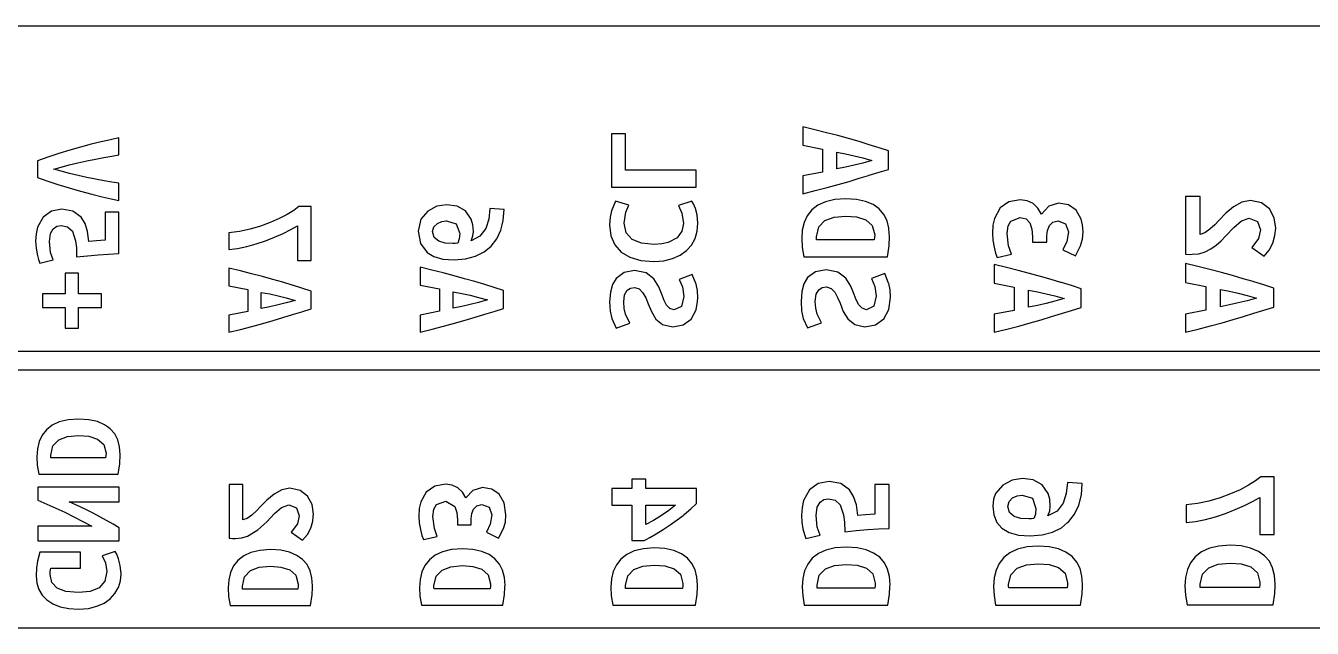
# Model space of a CAD drawing. Extents: x 44.5 to 107.9, y -136.2 to -45.2.
# Drawn here: x 67.36 to 84.3, y -91.62 to -83.68 of the extents above; entities that cross this region are included whole.
import ezdxf

# ---------------------------------------------------------------- set-up
doc = ezdxf.new("R2010")
doc.units = 0
doc.layers.add('BLACK', color=7, linetype='CONTINUOUS')

msp = doc.modelspace()

# ---------------------------------------------------------------- linework, layer by layer
at = {"layer": 'BLACK', "linetype": 'CONTINUOUS'}
for p, q in [((59.700787, -83.681835), (96.763213, -83.681835)), ((77.753373, -85.052415), (77.593896, -85.014727)), ((77.593896, -85.014727), (77.593896, -85.255567)), ((68.352602, -85.211077), (68.221295, -85.243526)), ((68.474608, -85.183172), (68.352602, -85.211077)), ((68.5845, -85.160025), (68.474608, -85.183172)), ((68.5845, -85.38327), (68.5845, -85.160025)), ((75.257352, -85.106964), (75.07374, -85.106964)), ((75.07374, -85.106964), (75.07374, -85.807208)), ((75.257352, -85.255567), (75.257352, -85.106964)), ((77.907034, -85.090674), (77.753373, -85.052415)), ((78.05488, -85.129503), (77.907034, -85.090674)), ((78.196909, -85.168901), (78.05488, -85.129503)), ((78.33415, -85.208642), (78.196909, -85.168901)), ((78.467627, -85.248497), (78.33415, -85.208642)), ((67.796221, -85.365964), (67.652367, -85.413555)), ((67.941157, -85.321185), (67.796221, -85.365964)), ((68.083497, -85.280301), (67.941157, -85.321185)), ((68.221295, -85.243526), (68.083497, -85.280301)), ((68.49451, -85.398845), (68.5845, -85.38327)), ((75.257352, -85.583994), (75.257352, -85.255567)), ((77.593896, -85.255567), (77.854807, -85.308479)), ((77.854807, -85.308479), (77.854807, -85.60953)), ((78.040911, -85.567565), (78.040911, -85.346795)), ((78.040911, -85.346795), (78.157682, -85.368689)), ((78.157682, -85.368689), (78.269891, -85.393321)), ((78.597341, -85.288466), (78.467627, -85.248497)), ((78.723291, -85.328549), (78.597341, -85.288466)), ((78.723291, -85.573039), (78.723291, -85.328549)), ((67.652367, -85.413555), (67.513271, -85.462877)), ((67.513271, -85.462877), (67.513271, -85.68266)), ((67.731324, -85.570173), (67.825857, -85.542483)), ((67.825857, -85.542483), (67.932937, -85.514794)), ((67.932937, -85.514794), (68.047155, -85.48797)), ((68.047155, -85.48797), (68.163104, -85.462877)), ((68.163104, -85.462877), (68.278404, -85.439514)), ((68.278404, -85.439514), (68.390675, -85.417882)), ((68.390675, -85.417882), (68.49451, -85.398845)), ((78.157682, -85.544758), (78.040911, -85.567565)), ((78.269891, -85.519214), (78.157682, -85.544758)), ((78.269891, -85.393321), (78.383013, -85.422513)), ((78.383013, -85.490022), (78.269891, -85.519214)), ((78.383013, -85.422513), (78.504346, -85.456268)), ((78.504346, -85.456268), (78.383013, -85.490022)), ((67.513271, -85.68266), (67.640469, -85.725492)), ((67.640469, -85.725492), (67.783242, -85.77092)), ((67.827155, -85.598078), (67.731324, -85.570173)), ((67.934668, -85.626416), (67.827155, -85.598078)), ((68.048886, -85.654106), (67.934668, -85.626416)), ((68.164835, -85.680064), (68.048886, -85.654106)), ((68.279918, -85.704076), (68.164835, -85.680064)), ((68.39154, -85.725925), (68.279918, -85.704076)), ((68.494726, -85.744096), (68.39154, -85.725925)), ((76.188009, -85.583994), (75.257352, -85.583994)), ((76.188009, -85.807208), (76.188009, -85.583994)), ((77.854807, -85.60953), (77.593896, -85.660617)), ((77.593896, -85.660617), (77.593896, -85.894159)), ((78.202383, -85.731774), (78.337913, -85.691064)), ((78.337913, -85.691064), (78.458794, -85.654408)), ((78.458794, -85.654408), (78.469907, -85.651038)), ((78.469907, -85.651038), (78.598367, -85.611696)), ((78.598367, -85.611696), (78.723291, -85.573039)), ((67.783242, -85.77092), (67.933586, -85.816348)), ((67.933586, -85.816348), (68.083497, -85.859179)), ((68.083497, -85.859179), (68.229082, -85.89855)), ((68.229082, -85.89855), (68.366447, -85.933594)), ((68.5845, -85.757075), (68.494726, -85.744096)), ((68.5845, -85.911105), (68.5845, -85.757075)), ((75.07374, -85.807208), (76.188009, -85.807208)), ((77.593896, -85.894159), (77.757136, -85.853905)), ((77.757136, -85.853905), (77.912964, -85.813423)), ((77.912964, -85.813423), (77.964612, -85.799256)), ((77.964612, -85.799256), (78.06138, -85.772713)), ((78.06138, -85.772713), (78.202383, -85.731774)), ((68.366447, -85.933594), (68.487588, -85.962149)), ((68.487588, -85.962149), (68.5845, -85.98205)), ((68.5845, -85.93093), (68.5845, -85.911105)), ((68.5845, -85.98205), (68.5845, -85.93093)), ((70.955586, -86.064373), (70.890281, -86.1139)), ((71.118629, -86.064373), (70.955586, -86.064373)), ((71.118629, -86.386899), (71.118629, -86.064373)), ((72.775624, -86.059168), (72.654834, -86.122227)), ((72.905296, -86.03874), (72.775624, -86.059168)), ((73.040296, -86.057392), (72.905296, -86.03874)), ((73.152204, -86.118675), (73.040296, -86.057392)), ((75.127744, -85.990819), (75.07464, -86.117727)), ((75.302354, -86.046623), (75.127744, -85.990819)), ((75.262752, -86.137528), (75.302354, -86.046623)), ((76.132206, -85.992619), (75.955795, -86.050223)), ((75.955795, -86.050223), (76.001698, -86.150129)), ((76.153807, -86.029522), (76.132206, -85.992619)), ((76.180809, -86.089825), (76.153807, -86.029522)), ((77.792088, -86.045824), (77.712492, -86.107631)), ((77.89221, -85.99907), (77.792088, -86.045824)), ((78.014227, -85.96965), (77.89221, -85.99907)), ((78.159506, -85.959843), (78.014227, -85.96965)), ((78.301593, -85.968737), (78.159506, -85.959843)), ((78.421329, -85.995421), (78.301593, -85.968737)), ((78.52031, -86.03807), (78.421329, -85.995421)), ((78.600134, -86.094859), (78.52031, -86.03807)), ((80.308267, -86.002), (80.192663, -86.081535)), ((80.454389, -85.976105), (80.308267, -86.002)), ((80.547335, -85.988359), (80.454389, -85.976105)), ((80.626407, -86.02512), (80.547335, -85.988359)), ((80.689758, -86.084078), (80.626407, -86.02512)), ((80.831719, -86.059339), (80.735537, -86.16292)), ((80.963045, -86.020496), (80.831719, -86.059339)), ((81.090671, -86.042692), (80.963045, -86.020496)), ((81.193327, -86.111129), (81.090671, -86.042692)), ((82.825506, -85.93093), (82.634209, -85.93093)), ((82.634209, -85.93093), (82.634209, -86.688618)), ((82.825506, -86.429804), (82.825506, -85.93093)), ((83.266241, -86.065963), (83.164966, -86.150359)), ((83.37408, -86.005949), (83.266241, -86.065963)), ((83.489421, -85.983443), (83.37408, -86.005949)), ((83.63477, -86.01345), (83.489421, -85.983443)), ((83.738858, -86.094095), (83.63477, -86.01345)), ((67.589417, -86.201834), (67.516733, -86.335089)), ((67.699309, -86.122227), (67.589417, -86.201834)), ((67.83689, -86.096269), (67.699309, -86.122227)), ((67.981393, -86.12266), (67.83689, -86.096269)), ((68.089554, -86.201834), (67.981393, -86.12266)), ((68.141087, -86.284325), (68.089554, -86.201834)), ((68.5845, -86.136072), (68.407981, -86.136072)), ((68.407981, -86.136072), (68.407981, -86.504685)), ((68.5845, -86.627135), (68.5845, -86.136072)), ((70.698311, -86.222376), (70.580411, -86.273875)), ((70.803061, -86.167809), (70.698311, -86.222376)), ((70.890281, -86.1139), (70.803061, -86.167809)), ((72.56513, -86.230583), (72.530492, -86.386899)), ((72.654834, -86.122227), (72.56513, -86.230583)), ((73.228586, -86.227919), (73.152204, -86.118675)), ((73.249902, -86.301858), (73.228586, -86.227919)), ((73.459508, -86.228807), (73.417764, -86.353149)), ((73.473719, -86.090254), (73.459508, -86.228807)), ((73.660232, -86.102688), (73.473719, -86.090254)), ((73.649574, -86.245238), (73.660232, -86.102688)), ((75.056414, -86.203907), (75.050339, -86.302239)), ((75.07464, -86.117727), (75.056414, -86.203907)), ((75.242951, -86.280637), (75.262752, -86.137528)), ((76.001698, -86.150129), (76.020599, -86.284237)), ((76.20331, -86.173531), (76.180809, -86.089825)), ((76.213211, -86.280637), (76.20331, -86.173531)), ((77.65251, -86.183578), (77.61123, -86.272753)), ((77.712492, -86.107631), (77.65251, -86.183578)), ((77.883999, -86.247209), (78.005332, -86.201595)), ((78.005332, -86.201595), (78.159506, -86.187911)), ((78.159506, -86.187911), (78.301821, -86.198858)), ((78.301821, -86.198858), (78.424066, -86.237174)), ((78.424066, -86.237174), (78.508907, -86.31198)), ((78.661029, -86.165788), (78.600134, -86.094859)), ((78.703221, -86.250858), (78.661029, -86.165788)), ((80.116827, -86.21841), (80.096712, -86.309505)), ((80.192663, -86.081535), (80.116827, -86.21841)), ((80.334162, -86.254478), (80.458089, -86.207312)), ((80.458089, -86.207312), (80.535081, -86.225346)), ((80.535081, -86.225346), (80.58479, -86.279448)), ((80.735537, -86.16292), (80.689758, -86.084078)), ((81.260839, -86.228583), (81.193327, -86.111129)), ((81.278874, -86.306037), (81.260839, -86.228583)), ((83.164966, -86.150359), (83.071192, -86.246008)), ((83.373142, -86.252572), (83.472542, -86.217876)), ((83.472542, -86.217876), (83.582257, -86.261012)), ((83.800748, -86.210374), (83.738858, -86.094095)), ((83.821378, -86.347283), (83.800748, -86.210374)), ((67.516733, -86.335089), (67.497264, -86.421185)), ((67.686329, -86.419022), (67.721806, -86.35499)), ((67.721806, -86.35499), (67.771128, -86.322975)), ((67.771128, -86.322975), (67.828237, -86.314322)), ((67.828237, -86.314322), (67.910439, -86.329032)), ((67.910439, -86.329032), (67.974471, -86.387871)), ((67.974471, -86.387871), (68.016005, -86.513338)), ((68.175699, -86.391044), (68.141087, -86.284325)), ((68.193389, -86.521991), (68.175699, -86.391044)), ((70.173899, -86.391994), (70.033428, -86.407991)), ((70.314809, -86.361533), (70.173899, -86.391994)), ((70.451774, -86.320772), (70.314809, -86.361533)), ((70.580411, -86.273875), (70.451774, -86.320772)), ((70.751344, -86.416757), (70.853245, -86.365477)), ((70.853245, -86.365477), (70.939807, -86.316827)), ((70.939807, -86.316827), (70.939807, -86.772647)), ((71.118629, -86.772647), (71.118629, -86.386899)), ((72.530492, -86.386899), (72.559135, -86.549655)), ((72.718782, -86.392228), (72.736545, -86.328281)), ((72.740986, -86.469498), (72.718782, -86.392228)), ((72.736545, -86.328281), (72.780953, -86.284761)), ((72.780953, -86.284761), (72.839572, -86.259892)), ((72.839572, -86.259892), (72.901743, -86.251899)), ((72.901743, -86.251899), (73.030526, -86.289202)), ((73.030526, -86.289202), (73.075822, -86.418873)), ((73.249014, -86.447294), (73.257007, -86.390452)), ((73.257007, -86.390452), (73.249902, -86.301858)), ((73.417764, -86.353149), (73.342271, -86.451735)), ((73.564755, -86.48815), (73.617601, -86.374465)), ((73.617601, -86.374465), (73.635471, -86.302239)), ((73.635471, -86.302239), (73.649574, -86.245238)), ((75.050339, -86.302239), (75.06714, -86.447048)), ((75.268377, -86.40912), (75.242951, -86.280637)), ((76.001698, -86.385944), (75.938694, -86.474149)), ((76.020599, -86.284237), (76.001698, -86.385944)), ((76.174508, -86.48315), (76.203535, -86.386169)), ((76.203535, -86.386169), (76.213211, -86.280637)), ((77.587282, -86.373331), (77.5793, -86.483488)), ((77.61123, -86.272753), (77.587282, -86.373331)), ((77.774527, -86.459769), (77.803719, -86.331138)), ((77.803719, -86.331138), (77.883999, -86.247209)), ((78.508907, -86.31198), (78.540837, -86.434225)), ((78.727853, -86.347787), (78.703221, -86.250858)), ((78.733136, -86.416323), (78.727853, -86.347787)), ((80.096712, -86.309505), (80.090007, -86.416323)), ((80.284221, -86.418172), (80.296706, -86.318985)), ((80.296706, -86.318985), (80.334162, -86.254478)), ((80.58479, -86.279448), (80.611841, -86.361295)), ((80.611841, -86.361295), (80.620858, -86.462564)), ((80.809523, -86.447767), (80.816922, -86.37748)), ((80.816922, -86.37748), (80.840967, -86.314592)), ((80.840967, -86.314592), (80.885359, -86.269275)), ((80.885359, -86.269275), (80.955646, -86.251703)), ((80.955646, -86.251703), (81.054603, -86.289621)), ((81.054603, -86.289621), (81.090671, -86.394127)), ((81.090671, -86.394127), (81.0694, -86.522678)), ((81.27633, -86.494239), (81.284885, -86.395976)), ((81.284885, -86.395976), (81.278874, -86.306037)), ((82.953976, -86.362287), (82.887397, -86.410111)), ((83.017742, -86.302272), (82.953976, -86.362287)), ((83.071192, -86.246008), (83.017742, -86.302272)), ((83.162152, -86.455122), (83.271867, -86.340719)), ((83.271867, -86.340719), (83.373142, -86.252572)), ((83.582257, -86.261012), (83.620704, -86.369789)), ((83.620704, -86.369789), (83.594447, -86.484192)), ((83.812001, -86.445042), (83.821378, -86.347283)), ((67.497264, -86.421185), (67.490774, -86.520261)), ((67.490774, -86.520261), (67.495966, -86.605059)), ((67.672485, -86.521991), (67.686329, -86.419022)), ((67.68806, -86.669091), (67.672485, -86.521991)), ((68.016005, -86.513338), (68.027037, -86.607222)), ((68.292032, -86.513338), (68.193389, -86.521991)), ((68.407981, -86.504685), (68.292032, -86.513338)), ((70.033428, -86.407991), (70.033428, -86.627135)), ((70.27098, -86.590319), (70.395673, -86.555475)), ((70.395673, -86.555475), (70.519051, -86.514057)), ((70.519051, -86.514057), (70.638484, -86.467379)), ((70.638484, -86.467379), (70.751344, -86.416757)), ((72.559135, -86.549655), (72.645064, -86.668446)), ((72.800493, -86.518347), (72.740986, -86.469498)), ((72.884868, -86.543216), (72.800493, -86.518347)), ((72.983454, -86.550321), (72.884868, -86.543216)), ((73.017204, -86.549433), (72.983454, -86.550321)), ((73.049178, -86.546768), (73.017204, -86.549433)), ((73.068717, -86.48815), (73.049178, -86.546768)), ((73.075822, -86.418873), (73.068717, -86.48815)), ((73.22681, -86.513018), (73.249014, -86.447294)), ((73.342271, -86.451735), (73.22681, -86.513018)), ((73.491482, -86.584071), (73.564755, -86.48815)), ((75.06714, -86.447048), (75.117543, -86.567055)), ((75.117543, -86.567055), (75.201548, -86.662261)), ((75.344657, -86.495751), (75.268377, -86.40912)), ((75.46864, -86.545029), (75.344657, -86.495751)), ((75.637175, -86.561455), (75.46864, -86.545029)), ((75.737981, -86.555379), (75.637175, -86.561455)), ((75.820787, -86.537153), (75.737981, -86.555379)), ((75.938694, -86.474149), (75.820787, -86.537153)), ((76.061101, -86.64336), (76.126805, -86.569555)), ((76.126805, -86.569555), (76.174322, -86.483488)), ((76.174322, -86.483488), (76.174508, -86.48315)), ((77.5793, -86.483488), (77.585686, -86.601171)), ((77.774527, -86.479839), (77.774527, -86.459769)), ((77.776351, -86.499909), (77.774527, -86.479839)), ((78.535363, -86.499909), (77.776351, -86.499909)), ((78.539924, -86.467067), (78.535363, -86.499909)), ((78.540837, -86.434225), (78.539924, -86.467067)), ((78.73059, -86.580189), (78.736063, -86.454295)), ((78.736063, -86.454295), (78.733136, -86.416323)), ((80.090007, -86.416323), (80.096481, -86.506031)), ((80.096481, -86.506031), (80.112203, -86.596664)), ((80.304567, -86.580017), (80.284221, -86.418172)), ((80.620858, -86.462564), (80.620858, -86.532851)), ((80.620858, -86.532851), (80.809523, -86.532851)), ((80.809523, -86.532851), (80.809523, -86.447767)), ((81.0694, -86.522678), (81.016685, -86.632732)), ((81.250666, -86.581867), (81.27633, -86.494239)), ((82.887397, -86.410111), (82.825506, -86.429804)), ((82.968745, -86.618288), (83.038372, -86.569526)), ((83.038372, -86.569526), (83.102606, -86.5142)), ((83.102606, -86.5142), (83.162152, -86.455122)), ((83.594447, -86.484192), (83.5063, -86.602346)), ((83.736045, -86.63587), (83.783869, -86.543269)), ((83.783869, -86.543269), (83.812001, -86.445042)), ((67.495966, -86.605059), (67.508945, -86.688127)), ((67.508945, -86.688127), (67.527116, -86.759946)), ((67.722672, -86.766003), (67.68806, -86.669091)), ((68.027037, -86.607222), (68.030715, -86.7262)), ((68.030715, -86.7262), (68.174569, -86.710624)), ((68.174569, -86.710624), (68.315395, -86.69851)), ((68.315395, -86.69851), (68.452327, -86.689425)), ((68.452327, -86.689425), (68.5845, -86.682935)), ((68.5845, -86.682935), (68.5845, -86.627135)), ((70.033428, -86.627135), (70.148917, -86.615301)), ((70.148917, -86.615301), (70.27098, -86.590319)), ((72.645064, -86.668446), (72.735756, -86.722229)), ((72.735756, -86.722229), (72.855065, -86.754499)), ((73.153537, -86.753488), (73.285428, -86.718183)), ((73.285428, -86.718183), (73.398225, -86.661119)), ((73.398225, -86.661119), (73.491482, -86.584071)), ((75.201548, -86.662261), (75.316555, -86.731265)), ((75.316555, -86.731265), (75.459964, -86.772668)), ((75.87839, -86.748666), (75.978071, -86.703438)), ((75.978071, -86.703438), (76.061101, -86.64336)), ((77.585686, -86.601171), (77.606668, -86.724328)), ((77.606668, -86.724328), (78.708695, -86.724328)), ((78.708695, -86.724328), (78.73059, -86.580189)), ((80.112203, -86.596664), (80.132549, -86.677124)), ((80.132549, -86.677124), (80.152895, -86.734464)), ((80.152895, -86.734464), (80.34341, -86.690072)), ((80.34341, -86.690072), (80.304567, -86.580017)), ((81.016685, -86.632732), (81.183154, -86.714117)), ((81.183154, -86.714117), (81.250666, -86.581867)), ((82.634209, -86.688618), (82.681096, -86.693307)), ((82.681096, -86.693307), (82.72048, -86.692369)), ((82.72048, -86.692369), (82.810503, -86.683695)), ((82.810503, -86.683695), (82.893023, -86.657673)), ((82.893023, -86.657673), (82.968745, -86.618288)), ((83.5063, -86.602346), (83.66759, -86.71675)), ((83.66759, -86.71675), (83.736045, -86.63587)), ((67.527116, -86.759946), (67.546152, -86.809267)), ((67.546152, -86.809267), (67.722672, -86.766003)), ((70.186664, -86.910543), (70.033428, -86.87433)), ((70.033428, -86.87433), (70.033428, -87.105746)), ((70.334312, -86.947305), (70.186664, -86.910543)), ((70.939807, -86.772647), (71.118629, -86.772647)), ((72.708846, -86.899646), (72.553584, -86.862954)), ((72.553584, -86.862954), (72.553584, -87.097428)), ((72.858445, -86.936893), (72.708846, -86.899646)), ((72.855065, -86.754499), (73.002993, -86.765256)), ((73.002993, -86.765256), (73.153537, -86.753488)), ((75.377959, -86.907076), (75.239125, -86.932503)), ((75.530068, -86.937678), (75.377959, -86.907076)), ((75.459964, -86.772668), (75.631775, -86.786469)), ((75.631775, -86.786469), (75.762733, -86.777018)), ((75.762733, -86.777018), (75.87839, -86.748666)), ((77.902245, -86.895836), (77.761527, -86.921607)), ((78.056419, -86.926853), (77.902245, -86.895836)), ((80.275724, -86.865153), (80.114053, -86.826946)), ((80.114053, -86.826946), (80.114053, -87.071101)), ((80.4315, -86.903938), (80.275724, -86.865153)), ((80.58138, -86.943301), (80.4315, -86.903938)), ((82.798136, -86.853014), (82.634209, -86.814274)), ((82.634209, -86.814274), (82.634209, -87.061835)), ((82.956086, -86.89234), (82.798136, -86.853014)), ((83.108057, -86.932253), (82.956086, -86.89234)), ((68.054943, -86.939061), (67.880154, -86.939061)), ((67.880154, -86.939061), (67.880154, -87.210762)), ((68.054943, -87.105746), (68.054943, -86.939061)), ((70.476373, -86.984614), (70.334312, -86.947305)), ((70.612844, -87.022471), (70.476373, -86.984614)), ((70.744714, -87.060657), (70.612844, -87.022471)), ((70.867863, -87.097428), (70.744714, -87.060657)), ((73.002383, -86.974695), (72.858445, -86.936893)), ((73.140658, -87.013053), (73.002383, -86.974695)), ((73.274271, -87.051743), (73.140658, -87.013053)), ((73.40422, -87.090545), (73.274271, -87.051743)), ((75.135844, -87.008782), (75.088341, -87.088287)), ((75.239125, -86.932503), (75.135844, -87.008782)), ((75.630875, -87.015983), (75.530068, -86.937678)), ((75.695679, -87.120389), (75.630875, -87.015983)), ((76.137606, -86.957479), (75.966596, -87.022283)), ((75.966596, -87.022283), (76.009798, -87.122189)), ((76.189809, -87.086187), (76.137606, -86.957479)), ((77.608696, -87.079507), (77.579807, -87.18381)), ((77.656843, -86.998922), (77.608696, -87.079507)), ((77.761527, -86.921607), (77.656843, -86.998922)), ((78.158594, -87.006221), (78.056419, -86.926853)), ((78.224278, -87.112044), (78.158594, -87.006221)), ((78.672204, -86.946923), (78.498872, -87.012607)), ((78.498872, -87.012607), (78.542661, -87.113869)), ((78.72257, -87.071101), (78.672204, -86.946923)), ((78.725116, -87.077378), (78.72257, -87.071101)), ((78.742905, -87.161535), (78.725116, -87.077378)), ((80.114053, -87.071101), (80.378553, -87.124741)), ((80.725364, -86.983242), (80.58138, -86.943301)), ((80.864493, -87.02353), (80.725364, -86.983242)), ((80.99278, -87.061835), (80.864493, -87.02353)), ((80.999807, -87.063934), (80.99278, -87.061835)), ((81.131306, -87.104453), (80.999807, -87.063934)), ((82.634209, -87.061835), (82.9024, -87.116224)), ((83.25405, -86.972751), (83.108057, -86.932253)), ((83.39512, -87.013601), (83.25405, -86.972751)), ((83.524752, -87.052308), (83.39512, -87.013601)), ((83.532322, -87.054568), (83.524752, -87.052308)), ((83.665656, -87.095652), (83.532322, -87.054568)), ((67.880154, -87.210762), (67.579033, -87.210762)), ((67.579033, -87.210762), (67.579033, -87.394203)), ((68.054943, -87.210762), (68.054943, -87.105746)), ((68.356064, -87.210762), (68.054943, -87.210762)), ((68.356064, -87.394203), (68.356064, -87.210762)), ((70.033428, -87.105746), (70.284128, -87.156587)), ((70.284128, -87.156587), (70.284128, -87.445857)), ((70.46295, -87.405535), (70.46295, -87.193403)), ((70.46295, -87.193403), (70.575152, -87.214441)), ((70.575152, -87.214441), (70.682971, -87.238109)), ((70.682971, -87.238109), (70.791666, -87.266159)), ((70.872968, -87.098952), (70.867863, -87.097428)), ((70.997607, -87.137357), (70.872968, -87.098952)), ((71.118629, -87.175872), (70.997607, -87.137357)), ((71.118629, -87.410794), (71.118629, -87.175872)), ((72.553584, -87.097428), (72.807598, -87.148941)), ((72.807598, -87.148941), (72.807598, -87.442034)), ((72.988783, -87.401179), (72.988783, -87.186244)), ((72.988783, -87.186244), (73.102467, -87.20756)), ((73.102467, -87.20756), (73.211711, -87.23154)), ((73.211711, -87.23154), (73.321843, -87.259961)), ((73.530505, -87.129457), (73.40422, -87.090545)), ((73.653127, -87.168481), (73.530505, -87.129457)), ((73.653127, -87.317502), (73.653127, -87.168481)), ((75.059839, -87.191194), (75.050339, -87.317502)), ((75.088341, -87.088287), (75.059839, -87.191194)), ((75.23575, -87.317502), (75.247451, -87.224796)), ((75.247451, -87.224796), (75.279853, -87.166292)), ((75.279853, -87.166292), (75.326656, -87.13659)), ((75.326656, -87.13659), (75.379759, -87.12849)), ((75.379759, -87.12849), (75.440963, -87.148291)), ((75.440963, -87.148291), (75.488666, -87.198694)), ((75.488666, -87.198694), (75.526468, -87.267098)), ((75.739781, -87.229296), (75.695679, -87.120389)), ((75.766783, -87.2986), (75.739781, -87.229296)), ((76.027799, -87.249097), (75.995847, -87.381405)), ((76.009798, -87.122189), (76.027799, -87.249097)), ((76.20736, -87.169217), (76.189809, -87.086187)), ((76.213211, -87.265298), (76.20736, -87.169217)), ((77.579807, -87.18381), (77.570177, -87.311832)), ((77.758106, -87.311832), (77.769965, -87.217868)), ((77.769965, -87.217868), (77.802807, -87.15857)), ((77.802807, -87.15857), (77.850245, -87.128465)), ((77.850245, -87.128465), (77.90407, -87.120255)), ((77.90407, -87.120255), (77.966104, -87.140325)), ((77.966104, -87.140325), (78.014455, -87.191412)), ((78.014455, -87.191412), (78.05277, -87.260745)), ((78.268979, -87.22243), (78.224278, -87.112044)), ((78.296347, -87.292675), (78.268979, -87.22243)), ((78.560907, -87.2425), (78.528521, -87.376604)), ((78.542661, -87.113869), (78.560907, -87.2425)), ((78.748835, -87.258921), (78.742905, -87.161535)), ((80.378553, -87.124741), (80.378553, -87.429934)), ((80.567218, -87.387392), (80.567218, -87.163584)), ((80.567218, -87.163584), (80.685596, -87.18578)), ((80.685596, -87.18578), (80.79935, -87.21075)), ((80.79935, -87.21075), (80.914029, -87.240344)), ((80.914029, -87.240344), (81.037031, -87.274563)), ((81.25899, -87.145087), (81.131306, -87.104453)), ((81.25899, -87.392941), (81.25899, -87.145087)), ((82.9024, -87.116224), (82.9024, -87.425676)), ((83.093698, -87.38254), (83.093698, -87.155609)), ((83.093698, -87.155609), (83.213728, -87.178114)), ((83.213728, -87.178114), (83.329069, -87.203433)), ((83.329069, -87.203433), (83.445348, -87.23344)), ((83.445348, -87.23344), (83.570066, -87.268137)), ((83.795122, -87.136854), (83.665656, -87.095652)), ((83.795122, -87.388166), (83.795122, -87.136854)), ((67.579033, -87.394203), (67.880154, -87.394203)), ((67.880154, -87.394203), (67.880154, -87.665904)), ((68.054943, -87.665904), (68.054943, -87.394203)), ((68.054943, -87.394203), (68.356064, -87.394203)), ((70.575152, -87.38362), (70.46295, -87.405535)), ((70.682971, -87.359076), (70.575152, -87.38362)), ((70.791666, -87.331026), (70.682971, -87.359076)), ((70.791666, -87.266159), (70.908251, -87.298593)), ((70.908251, -87.298593), (70.791666, -87.331026)), ((70.998593, -87.447939), (71.118629, -87.410794)), ((73.102467, -87.378975), (72.988783, -87.401179)), ((73.211711, -87.354106), (73.102467, -87.378975)), ((73.321843, -87.325685), (73.211711, -87.354106)), ((73.321843, -87.259961), (73.439968, -87.292823)), ((73.439968, -87.292823), (73.321843, -87.325685)), ((73.531504, -87.444144), (73.653127, -87.406508)), ((73.653127, -87.406508), (73.653127, -87.317502)), ((75.050339, -87.317502), (75.057764, -87.442159)), ((75.242051, -87.407282), (75.23575, -87.317502)), ((75.260952, -87.482212), (75.242051, -87.407282)), ((75.526468, -87.267098), (75.55797, -87.342703)), ((75.55797, -87.342703), (75.599373, -87.44711)), ((75.800085, -87.361604), (75.766783, -87.2986)), ((75.843288, -87.407507), (75.800085, -87.361604)), ((75.899991, -87.425508), (75.843288, -87.407507)), ((75.995847, -87.381405), (75.899991, -87.425508)), ((76.191159, -87.424383), (76.206761, -87.311832)), ((76.206761, -87.311832), (76.213211, -87.265298)), ((77.570177, -87.311832), (77.577704, -87.438182)), ((77.764492, -87.402832), (77.758106, -87.311832)), ((77.783649, -87.478778), (77.764492, -87.402832)), ((78.05277, -87.260745), (78.0847, -87.337376)), ((78.0847, -87.337376), (78.126664, -87.4432)), ((78.330101, -87.356534), (78.296347, -87.292675)), ((78.37389, -87.40306), (78.330101, -87.356534)), ((78.431364, -87.421305), (78.37389, -87.40306)), ((78.528521, -87.376604), (78.431364, -87.421305)), ((78.659432, -87.542638), (78.726484, -87.420165)), ((78.726484, -87.420165), (78.748835, -87.258921)), ((80.685596, -87.364271), (80.567218, -87.387392)), ((80.79935, -87.338376), (80.685596, -87.364271)), ((80.914029, -87.308782), (80.79935, -87.338376)), ((81.037031, -87.274563), (80.914029, -87.308782)), ((81.132346, -87.432131), (81.25899, -87.392941)), ((83.213728, -87.359097), (83.093698, -87.38254)), ((83.329069, -87.33284), (83.213728, -87.359097)), ((83.445348, -87.302833), (83.329069, -87.33284)), ((83.570066, -87.268137), (83.445348, -87.302833)), ((83.666711, -87.427903), (83.795122, -87.388166)), ((70.284128, -87.445857), (70.033428, -87.494946)), ((70.033428, -87.494946), (70.033428, -87.719349)), ((70.482618, -87.602655), (70.618104, -87.563318)), ((70.618104, -87.563318), (70.74833, -87.524201)), ((70.74833, -87.524201), (70.87516, -87.485742)), ((70.87516, -87.485742), (70.998593, -87.447939)), ((72.807598, -87.442034), (72.553584, -87.491771)), ((72.553584, -87.491771), (72.553584, -87.719141)), ((73.008711, -87.600904), (73.145987, -87.561048)), ((73.145987, -87.561048), (73.277935, -87.521414)), ((73.277935, -87.521414), (73.40644, -87.482446)), ((73.40644, -87.482446), (73.531504, -87.444144)), ((75.057764, -87.442159), (75.080041, -87.538915)), ((75.080041, -87.538915), (75.134944, -87.663123)), ((75.314955, -87.598319), (75.260952, -87.482212)), ((75.599373, -87.44711), (75.658776, -87.545216)), ((75.658776, -87.545216), (75.747882, -87.61812)), ((76.019699, -87.621495), (76.125005, -87.545216)), ((76.125005, -87.545216), (76.191159, -87.424383)), ((77.577704, -87.438182), (77.600282, -87.536252)), ((77.600282, -87.536252), (77.655931, -87.662146)), ((77.838386, -87.596462), (77.783649, -87.478778)), ((78.126664, -87.4432), (78.186874, -87.542638)), ((78.186874, -87.542638), (78.277189, -87.616532)), ((78.552696, -87.619953), (78.659432, -87.542638)), ((80.378553, -87.429934), (80.114053, -87.481725)), ((80.114053, -87.481725), (80.114053, -87.718481)), ((80.587969, -87.595363), (80.730913, -87.553861)), ((80.730913, -87.553861), (80.868308, -87.512591)), ((80.868308, -87.512591), (81.002119, -87.472014)), ((81.002119, -87.472014), (81.132346, -87.432131)), ((82.9024, -87.425676), (82.634209, -87.478189)), ((82.634209, -87.478189), (82.634209, -87.718248)), ((82.962181, -87.635259), (83.114738, -87.593413)), ((83.114738, -87.593413), (83.259677, -87.551332)), ((83.259677, -87.551332), (83.398988, -87.509486)), ((83.398988, -87.509486), (83.534667, -87.468343)), ((83.534667, -87.468343), (83.666711, -87.427903)), ((67.880154, -87.665904), (68.054943, -87.665904)), ((70.033428, -87.719349), (70.19028, -87.68067)), ((70.19028, -87.68067), (70.34001, -87.641772)), ((70.34001, -87.641772), (70.482618, -87.602655)), ((72.553584, -87.719141), (72.712509, -87.67995)), ((72.712509, -87.67995), (72.864218, -87.640538)), ((72.864218, -87.640538), (73.008711, -87.600904)), ((75.134944, -87.663123), (75.314955, -87.598319)), ((75.747882, -87.61812), (75.88019, -87.646922)), ((75.88019, -87.646922), (76.019699, -87.621495)), ((77.655931, -87.662146), (77.838386, -87.596462)), ((78.277189, -87.616532), (78.411294, -87.645725)), ((78.411294, -87.645725), (78.552696, -87.619953)), ((80.114053, -87.718481), (80.279539, -87.677672)), ((80.279539, -87.677672), (80.437511, -87.636633)), ((80.437511, -87.636633), (80.587969, -87.595363)), ((82.634209, -87.718248), (82.802004, -87.676871)), ((82.802004, -87.676871), (82.962181, -87.635259)), ((96.763213, -87.971365), (59.700787, -87.971365)), ((59.694122, -88.215056), (96.769878, -88.215056)), ((67.707921, -88.943024), (67.632424, -89.001648)), ((67.802886, -88.898678), (67.707921, -88.943024)), ((67.918619, -88.870772), (67.802886, -88.898678)), ((68.056416, -88.861471), (67.918619, -88.870772)), ((68.191185, -88.869907), (68.056416, -88.861471)), ((68.304754, -88.895217), (68.191185, -88.869907)), ((68.398638, -88.935669), (68.304754, -88.895217)), ((68.438264, -88.96386), (68.398638, -88.935669)), ((67.575531, -89.073683), (67.536377, -89.158265)), ((67.632424, -89.001648), (67.575531, -89.073683)), ((67.795098, -89.134037), (67.910182, -89.090772)), ((67.910182, -89.090772), (68.056416, -89.077793)), ((68.056416, -89.077793), (68.191401, -89.088176)), ((68.191401, -89.088176), (68.30735, -89.124519)), ((68.474351, -88.989533), (68.438264, -88.96386)), ((68.532109, -89.05681), (68.474351, -88.989533)), ((68.572129, -89.137498), (68.532109, -89.05681)), ((67.513663, -89.253663), (67.506092, -89.358147)), ((67.536377, -89.158265), (67.513663, -89.253663)), ((67.691264, -89.335649), (67.718953, -89.213643)), ((67.718953, -89.213643), (67.795098, -89.134037)), ((68.30735, -89.124519), (68.387822, -89.195472)), ((68.387822, -89.195472), (68.418107, -89.311421)), ((68.595491, -89.229435), (68.572129, -89.137498)), ((68.603279, -89.330458), (68.595491, -89.229435)), ((67.506092, -89.358147), (67.512149, -89.469769)), ((67.691264, -89.354686), (67.691264, -89.335649)), ((67.692994, -89.373722), (67.691264, -89.354686)), ((68.412915, -89.373722), (67.692994, -89.373722)), ((68.417242, -89.342572), (68.412915, -89.373722)), ((68.418107, -89.311421), (68.417242, -89.342572)), ((68.585389, -89.533465), (68.598087, -89.449868)), ((68.598087, -89.449868), (68.603279, -89.330458)), ((67.512149, -89.469769), (67.53205, -89.586583)), ((67.53205, -89.586583), (68.57732, -89.586583)), ((68.57732, -89.586583), (68.585389, -89.533465)), ((83.627368, -89.623296), (83.557507, -89.676278)), ((83.801787, -89.623296), (83.627368, -89.623296)), ((83.801787, -89.989817), (83.801787, -89.623296)), ((68.591165, -89.759641), (67.519936, -89.759641)), ((67.519936, -89.759641), (67.519936, -89.930969)), ((68.591165, -89.951736), (68.591165, -89.759641)), ((70.218914, -89.724082), (70.040093, -89.724082)), ((70.040093, -89.724082), (70.040093, -90.432355)), ((70.218914, -90.19042), (70.218914, -89.724082)), ((70.731711, -89.794208), (70.630905, -89.850309)), ((70.83953, -89.77317), (70.731711, -89.794208)), ((70.975399, -89.80122), (70.83953, -89.77317)), ((72.746763, -89.746201), (72.635742, -89.822583)), ((72.887092, -89.721332), (72.746763, -89.746201)), ((72.976352, -89.7331), (72.887092, -89.721332)), ((73.05229, -89.768405), (72.976352, -89.7331)), ((73.113129, -89.825025), (73.05229, -89.768405)), ((73.37558, -89.763964), (73.249462, -89.801267)), ((73.445436, -89.776113), (73.37558, -89.763964)), ((73.498147, -89.78528), (73.445436, -89.776113)), ((73.596732, -89.851004), (73.498147, -89.78528)), ((75.343221, -89.776113), (75.080405, -89.776113)), ((75.080405, -89.776113), (75.080405, -89.997526)), ((75.525033, -89.655505), (75.343221, -89.655505)), ((75.343221, -89.655505), (75.343221, -89.776113)), ((75.525033, -89.776113), (75.525033, -89.655505)), ((76.194674, -89.776113), (75.525033, -89.776113)), ((76.194674, -89.974125), (76.194674, -89.776113)), ((77.680841, -89.794065), (77.60421, -89.934555)), ((77.7967, -89.710136), (77.680841, -89.794065)), ((77.941752, -89.682768), (77.7967, -89.710136)), ((78.094101, -89.710592), (77.941752, -89.682768)), ((78.208136, -89.794065), (78.094101, -89.710592)), ((78.262467, -89.881035), (78.208136, -89.794065)), ((78.729956, -89.724732), (78.543852, -89.724732)), ((78.543852, -89.724732), (78.543852, -90.113361)), ((78.729956, -90.006725), (78.729956, -89.724732)), ((80.226148, -89.731126), (80.13274, -89.843955)), ((80.351925, -89.665464), (80.226148, -89.731126)), ((80.486949, -89.644193), (80.351925, -89.665464)), ((80.627523, -89.663614), (80.486949, -89.644193)), ((80.744052, -89.727427), (80.627523, -89.663614)), ((80.823587, -89.841181), (80.744052, -89.727427)), ((81.078839, -89.697833), (81.064042, -89.842106)), ((81.273053, -89.71078), (81.078839, -89.697833)), ((81.261955, -89.859215), (81.273053, -89.71078)), ((83.352144, -89.792322), (83.226019, -89.847414)), ((83.464203, -89.733948), (83.352144, -89.792322)), ((83.557507, -89.676278), (83.464203, -89.733948)), ((67.519936, -89.930969), (67.638673, -89.980867)), ((68.077183, -90.018363), (67.931814, -89.951736)), ((67.931814, -89.951736), (68.591165, -89.951736)), ((70.536235, -89.9292), (70.448577, -90.018611)), ((70.630905, -89.850309), (70.536235, -89.9292)), ((71.072699, -89.876606), (70.975399, -89.80122)), ((71.130553, -89.985301), (71.072699, -89.876606)), ((72.562913, -89.95403), (72.543596, -90.041514)), ((72.635742, -89.822583), (72.562913, -89.95403)), ((72.771631, -89.988669), (72.890645, -89.943372)), ((72.890645, -89.943372), (73.012323, -90.012649)), ((73.157093, -89.900741), (73.113129, -89.825025)), ((73.249462, -89.801267), (73.157093, -89.900741)), ((73.661568, -89.9638), (73.596732, -89.851004)), ((73.68466, -90.124557), (73.661568, -89.9638)), ((77.60421, -89.934555), (77.583684, -90.025326)), ((77.783016, -90.023046), (77.820419, -89.955537)), ((77.820419, -89.955537), (77.872419, -89.921783)), ((77.872419, -89.921783), (77.932629, -89.912661)), ((77.932629, -89.912661), (78.019295, -89.928169)), ((78.019295, -89.928169), (78.086803, -89.990204)), ((78.298958, -89.993549), (78.262467, -89.881035)), ((80.105689, -89.918867), (80.096672, -90.006725)), ((80.13274, -89.843955), (80.105689, -89.918867)), ((80.292736, -90.012274), (80.311232, -89.945687)), ((80.311232, -89.945687), (80.357474, -89.90037)), ((80.357474, -89.90037), (80.418512, -89.874475)), ((80.418512, -89.874475), (80.48325, -89.866151)), ((80.48325, -89.866151), (80.61735, -89.904994)), ((80.61735, -89.904994), (80.664516, -90.040019)), ((80.845783, -89.918173), (80.823587, -89.841181)), ((80.853181, -90.010424), (80.845783, -89.918173)), ((81.064042, -89.842106), (81.020575, -89.971582)), ((81.228661, -89.993778), (81.261955, -89.859215)), ((82.941886, -89.941187), (82.791145, -89.973773)), ((83.088407, -89.897583), (82.941886, -89.941187)), ((83.226019, -89.847414), (83.088407, -89.897583)), ((83.408877, -90.000264), (83.517888, -89.945407)), ((83.517888, -89.945407), (83.610489, -89.893363)), ((83.610489, -89.893363), (83.610489, -90.380984)), ((67.638673, -89.980867), (67.757218, -90.03365)), ((67.757218, -90.03365), (67.87557, -90.089317)), ((67.87557, -90.089317), (67.993923, -90.147868)), ((68.161549, -90.059032), (68.077183, -90.018363)), ((68.24851, -90.103161), (68.161549, -90.059032)), ((68.336986, -90.149671), (68.24851, -90.103161)), ((70.339005, -90.127307), (70.276768, -90.172012)), ((70.398612, -90.071206), (70.339005, -90.127307)), ((70.448577, -90.018611), (70.398612, -90.071206)), ((70.533605, -90.214088), (70.636164, -90.107145)), ((70.636164, -90.107145), (70.730835, -90.024747)), ((70.730835, -90.024747), (70.823752, -89.992314)), ((70.823752, -89.992314), (70.926311, -90.032636)), ((70.926311, -90.032636), (70.962251, -90.134319)), ((70.962251, -90.134319), (70.937706, -90.241262)), ((71.149838, -90.113281), (71.130553, -89.985301)), ((71.146882, -90.144097), (71.149838, -90.113281)), ((72.543596, -90.041514), (72.537157, -90.144097)), ((72.72367, -90.145873), (72.735661, -90.050618)), ((72.735661, -90.050618), (72.771631, -89.988669)), ((73.012323, -90.012649), (73.038301, -90.091251)), ((73.038301, -90.091251), (73.046961, -90.188505)), ((73.228146, -90.174294), (73.235251, -90.106794)), ((73.235251, -90.106794), (73.258343, -90.046399)), ((73.258343, -90.046399), (73.300975, -90.002879)), ((73.300975, -90.002879), (73.368475, -89.986004)), ((73.368475, -89.986004), (73.463508, -90.022419)), ((73.463508, -90.022419), (73.498147, -90.122781)), ((73.498147, -90.122781), (73.477719, -90.246235)), ((73.676445, -90.218924), (73.68466, -90.124557)), ((75.080405, -89.997526), (75.343221, -89.997526)), ((75.343221, -89.997526), (75.343221, -90.461955)), ((75.525033, -90.249542), (75.525033, -89.997526)), ((75.525033, -89.997526), (75.917457, -89.997526)), ((75.731145, -90.131635), (75.627639, -90.195539)), ((75.829251, -90.064131), (75.731145, -90.131635)), ((75.917457, -89.997526), (75.829251, -90.064131)), ((75.940183, -90.188338), (76.01657, -90.129782)), ((76.01657, -90.129782), (76.031764, -90.118134)), ((76.031764, -90.118134), (76.117944, -90.046129)), ((76.117944, -90.046129), (76.194674, -89.974125)), ((77.583684, -90.025326), (77.576842, -90.129782)), ((77.576842, -90.129782), (77.582316, -90.219185)), ((77.76842, -90.131606), (77.783016, -90.023046)), ((77.784841, -90.286693), (77.76842, -90.131606)), ((78.086803, -89.990204), (78.130592, -90.122484)), ((78.130592, -90.122484), (78.142224, -90.221465)), ((78.317608, -90.131606), (78.298958, -89.993549)), ((78.421608, -90.122484), (78.317608, -90.131606)), ((78.543852, -90.113361), (78.421608, -90.122484)), ((78.729956, -90.301289), (78.729956, -90.006725)), ((80.096672, -90.006725), (80.109928, -90.124795)), ((80.109928, -90.124795), (80.149696, -90.222518)), ((80.315856, -90.092734), (80.292736, -90.012274)), ((80.37782, -90.1436), (80.315856, -90.092734)), ((80.657118, -90.112156), (80.636772, -90.173194)), ((80.664516, -90.040019), (80.657118, -90.112156)), ((80.821737, -90.138051), (80.844858, -90.069613)), ((80.941965, -90.074238), (80.821737, -90.138051)), ((80.844858, -90.069613), (80.853181, -90.010424)), ((81.020575, -89.971582), (80.941965, -90.074238)), ((81.097336, -90.212037), (81.173634, -90.112156)), ((81.173634, -90.112156), (81.228661, -89.993778)), ((82.791145, -89.973773), (82.640874, -89.990887)), ((82.640874, -89.990887), (82.640874, -90.22532)), ((83.028392, -90.14866), (83.160378, -90.104353)), ((83.160378, -90.104353), (83.288144, -90.054418)), ((83.288144, -90.054418), (83.408877, -90.000264)), ((83.801787, -90.380984), (83.801787, -89.989817)), ((68.231204, -90.273623), (67.519936, -90.273623)), ((67.519936, -90.273623), (67.519936, -90.465718)), ((67.993923, -90.147868), (68.112467, -90.209304)), ((68.112467, -90.209304), (68.231204, -90.273623)), ((68.425895, -90.197478), (68.336986, -90.149671)), ((68.511775, -90.245934), (68.425895, -90.197478)), ((68.591165, -90.29439), (68.511775, -90.245934)), ((68.591165, -90.463135), (68.591165, -90.29439)), ((70.276768, -90.172012), (70.218914, -90.19042)), ((70.417897, -90.32103), (70.533605, -90.214088)), ((70.937706, -90.241262), (70.855308, -90.35171)), ((71.070069, -90.383048), (71.114775, -90.296486)), ((71.114775, -90.296486), (71.141072, -90.204664)), ((71.141072, -90.204664), (71.146882, -90.144097)), ((72.537157, -90.144097), (72.543374, -90.230248)), ((72.543374, -90.230248), (72.558472, -90.317288)), ((72.74321, -90.301301), (72.72367, -90.145873)), ((72.780513, -90.406992), (72.74321, -90.301301)), ((73.046961, -90.188505), (73.046961, -90.256005)), ((73.046961, -90.256005), (73.228146, -90.256005)), ((73.228146, -90.256005), (73.228146, -90.174294)), ((73.477719, -90.246235), (73.427094, -90.351926)), ((73.586963, -90.430085), (73.651798, -90.303078)), ((73.651798, -90.303078), (73.676445, -90.218924)), ((75.627639, -90.195539), (75.525033, -90.249542)), ((75.754772, -90.317046), (75.847253, -90.254942)), ((75.847253, -90.254942), (75.940183, -90.188338)), ((77.582316, -90.219185), (77.596, -90.306763)), ((77.821332, -90.388867), (77.784841, -90.286693)), ((78.142224, -90.221465), (78.146101, -90.346903)), ((78.590606, -90.308131), (78.729956, -90.301289)), ((80.149696, -90.222518), (80.215975, -90.299896)), ((80.215975, -90.299896), (80.31041, -90.355899)), ((80.465678, -90.169495), (80.37782, -90.1436)), ((80.568334, -90.176894), (80.465678, -90.169495)), ((80.603478, -90.175969), (80.568334, -90.176894)), ((80.636772, -90.173194), (80.603478, -90.175969)), ((80.882776, -90.351686), (81.000229, -90.292266)), ((81.000229, -90.292266), (81.081258, -90.22532)), ((81.081258, -90.22532), (81.097336, -90.212037)), ((82.640874, -90.22532), (82.76442, -90.212661)), ((82.76442, -90.212661), (82.894999, -90.185935)), ((82.894999, -90.185935), (83.028392, -90.14866)), ((67.519936, -90.465718), (68.591165, -90.465718)), ((68.591165, -90.465718), (68.591165, -90.463135)), ((70.040093, -90.432355), (70.083921, -90.436738)), ((70.083921, -90.436738), (70.120738, -90.435861)), ((70.120738, -90.435861), (70.204889, -90.427753)), ((70.204889, -90.427753), (70.282028, -90.403428)), ((70.282028, -90.403428), (70.417897, -90.32103)), ((70.855308, -90.35171), (71.006079, -90.458652)), ((71.006079, -90.458652), (71.070069, -90.383048)), ((72.558472, -90.317288), (72.578012, -90.394558)), ((72.578012, -90.394558), (72.597552, -90.449624)), ((72.597552, -90.449624), (72.780513, -90.406992)), ((73.427094, -90.351926), (73.586963, -90.430085)), ((75.343221, -90.461955), (75.505231, -90.461955)), ((75.505231, -90.461955), (75.530174, -90.448922)), ((75.530174, -90.448922), (75.580161, -90.422803)), ((75.580161, -90.422803), (75.664541, -90.37375)), ((75.664541, -90.37375), (75.754772, -90.317046)), ((77.596, -90.306763), (77.615158, -90.382482)), ((77.615158, -90.382482), (77.635228, -90.434481)), ((77.635228, -90.434481), (77.821332, -90.388867)), ((78.146101, -90.346903), (78.297767, -90.330482)), ((78.297767, -90.330482), (78.446239, -90.31771)), ((78.446239, -90.31771), (78.590606, -90.308131)), ((80.31041, -90.355899), (80.434645, -90.389501)), ((80.434645, -90.389501), (80.588681, -90.400702)), ((80.588681, -90.400702), (80.745439, -90.388448)), ((80.745439, -90.388448), (80.882776, -90.351686)), ((83.610489, -90.380984), (83.801787, -90.380984)), ((67.545895, -90.612817), (67.514745, -90.731362)), ((68.080644, -90.612817), (67.545895, -90.612817)), ((68.080644, -90.825678), (68.080644, -90.612817)), ((68.537517, -90.607625), (68.36792, -90.663004)), ((68.558284, -90.643102), (68.537517, -90.607625)), ((68.584243, -90.702807), (68.558284, -90.643102)), ((70.326733, -90.619066), (70.230529, -90.66399)), ((70.443975, -90.590796), (70.326733, -90.619066)), ((70.58357, -90.581373), (70.443975, -90.590796)), ((70.720096, -90.58992), (70.58357, -90.581373)), ((70.835147, -90.61556), (70.720096, -90.58992)), ((70.930256, -90.656539), (70.835147, -90.61556)), ((72.850677, -90.608605), (72.753202, -90.654123)), ((72.969469, -90.579962), (72.850677, -90.608605)), ((73.110909, -90.570414), (72.969469, -90.579962)), ((73.24924, -90.579074), (73.110909, -90.570414)), ((73.365811, -90.605052), (73.24924, -90.579074)), ((73.462176, -90.646574), (73.365811, -90.605052)), ((75.374723, -90.597864), (75.275942, -90.643992)), ((75.495106, -90.568837), (75.374723, -90.597864)), ((75.63844, -90.559161), (75.495106, -90.568837)), ((75.778623, -90.567937), (75.63844, -90.559161)), ((75.896756, -90.594263), (75.778623, -90.567937)), ((75.994412, -90.636341), (75.896756, -90.594263)), ((76.073167, -90.69237), (75.994412, -90.636341)), ((77.798753, -90.633585), (77.719157, -90.695391)), ((77.898875, -90.586831), (77.798753, -90.633585)), ((78.020891, -90.55741), (77.898875, -90.586831)), ((78.166171, -90.547603), (78.020891, -90.55741)), ((78.308258, -90.556498), (78.166171, -90.547603)), ((78.427994, -90.583182), (78.308258, -90.556498)), ((78.526975, -90.625831), (78.427994, -90.583182)), ((78.606799, -90.68262), (78.526975, -90.625831)), ((80.321636, -90.622892), (80.240945, -90.685549)), ((80.423136, -90.575494), (80.321636, -90.622892)), ((80.546832, -90.545669), (80.423136, -90.575494)), ((80.694111, -90.535727), (80.546832, -90.545669)), ((80.838153, -90.544744), (80.694111, -90.535727)), ((80.959537, -90.571795), (80.838153, -90.544744)), ((81.05988, -90.615031), (80.959537, -90.571795)), ((81.140803, -90.672601), (81.05988, -90.615031)), ((82.844596, -90.6119), (82.762779, -90.675432)), ((82.947512, -90.563842), (82.844596, -90.6119)), ((83.072934, -90.5336), (82.947512, -90.563842)), ((83.222268, -90.523519), (83.072934, -90.5336)), ((83.36832, -90.532662), (83.222268, -90.523519)), ((83.491397, -90.560091), (83.36832, -90.532662)), ((83.593141, -90.60393), (83.491397, -90.560091)), ((83.675193, -90.662303), (83.593141, -90.60393)), ((67.514745, -90.731362), (67.501765, -90.82027)), ((68.36792, -90.663004), (68.411185, -90.756455)), ((68.411185, -90.756455), (68.430221, -90.870673)), ((68.605875, -90.788471), (68.584243, -90.702807)), ((68.615393, -90.900093), (68.605875, -90.788471)), ((70.096413, -90.796353), (70.056748, -90.882039)), ((70.154047, -90.723378), (70.096413, -90.796353)), ((70.230529, -90.66399), (70.154047, -90.723378)), ((70.435428, -90.813666), (70.58357, -90.800517)), ((70.58357, -90.800517), (70.720316, -90.811036)), ((70.720316, -90.811036), (70.837777, -90.847852)), ((71.006956, -90.711106), (70.930256, -90.656539)), ((71.065467, -90.77926), (71.006956, -90.711106)), ((71.106009, -90.861001), (71.065467, -90.77926)), ((72.617313, -90.788235), (72.577124, -90.875053)), ((72.67571, -90.714296), (72.617313, -90.788235)), ((72.753202, -90.654123), (72.67571, -90.714296)), ((72.842684, -90.850185), (72.960809, -90.805777)), ((72.960809, -90.805777), (73.110909, -90.792454)), ((73.110909, -90.792454), (73.249462, -90.803112)), ((73.249462, -90.803112), (73.368475, -90.840415)), ((73.53989, -90.701862), (73.462176, -90.646574)), ((73.599175, -90.770916), (73.53989, -90.701862)), ((73.640252, -90.853737), (73.599175, -90.770916)), ((75.138234, -90.7799), (75.097506, -90.86788)), ((75.197412, -90.70497), (75.138234, -90.7799)), ((75.275942, -90.643992), (75.197412, -90.70497)), ((75.366623, -90.842679), (75.48633, -90.797676)), ((75.48633, -90.797676), (75.63844, -90.784175)), ((75.63844, -90.784175), (75.778848, -90.794976)), ((75.778848, -90.794976), (75.899456, -90.832778)), ((76.133245, -90.762349), (76.073167, -90.69237)), ((76.174873, -90.846279), (76.133245, -90.762349)), ((77.659175, -90.771338), (77.617895, -90.860513)), ((77.719157, -90.695391), (77.659175, -90.771338)), ((77.890664, -90.834969), (78.011997, -90.789356)), ((78.011997, -90.789356), (78.166171, -90.775672)), ((78.166171, -90.775672), (78.308486, -90.786619)), ((78.308486, -90.786619), (78.43073, -90.824934)), ((78.667694, -90.753549), (78.606799, -90.68262)), ((78.709886, -90.838618), (78.667694, -90.753549)), ((80.180138, -90.762541), (80.138289, -90.852943)), ((80.240945, -90.685549), (80.180138, -90.762541)), ((80.414813, -90.827048), (80.537815, -90.780806)), ((80.537815, -90.780806), (80.694111, -90.766934)), ((80.694111, -90.766934), (80.838384, -90.778032)), ((80.838384, -90.778032), (80.962311, -90.816874)), ((81.202535, -90.744507), (81.140803, -90.672601)), ((81.245308, -90.830747), (81.202535, -90.744507)), ((82.701123, -90.753498), (82.658691, -90.845161)), ((82.762779, -90.675432), (82.701123, -90.753498)), ((82.939073, -90.818905), (83.063791, -90.772018)), ((83.063791, -90.772018), (83.222268, -90.757952)), ((83.222268, -90.757952), (83.368554, -90.769205)), ((83.368554, -90.769205), (83.49421, -90.80859)), ((83.49421, -90.80859), (83.58142, -90.885484)), ((83.737786, -90.735212), (83.675193, -90.662303)), ((83.781157, -90.822656), (83.737786, -90.735212)), ((67.501765, -90.82027), (67.497439, -90.926052)), ((67.497439, -90.926052), (67.506308, -91.02145)), ((67.682611, -90.908746), (67.684341, -90.867212)), ((67.705325, -91.012148), (67.682611, -90.908746)), ((67.684341, -90.867212), (67.689533, -90.825678)), ((67.689533, -90.825678), (68.080644, -90.825678)), ((68.430221, -90.870673), (68.402532, -90.998736)), ((68.606524, -90.993977), (68.615393, -90.900093)), ((70.033737, -90.978681), (70.026067, -91.084528)), ((70.056748, -90.882039), (70.033737, -90.978681)), ((70.213655, -91.061737), (70.241705, -90.93814)), ((70.241705, -90.93814), (70.318844, -90.857495)), ((70.318844, -90.857495), (70.435428, -90.813666)), ((70.837777, -90.847852), (70.919298, -90.919731)), ((70.919298, -90.919731), (70.949979, -91.037193)), ((71.129677, -90.954137), (71.106009, -90.861001)), ((71.137566, -91.056477), (71.129677, -90.954137)), ((72.55381, -90.972973), (72.546038, -91.080218)), ((72.577124, -90.875053), (72.55381, -90.972973)), ((72.736105, -91.057126), (72.764526, -90.931895)), ((72.764526, -90.931895), (72.842684, -90.850185)), ((73.368475, -90.840415), (73.451074, -90.913244)), ((73.451074, -90.913244), (73.48216, -91.032258)), ((73.664233, -90.948104), (73.640252, -90.853737)), ((73.672226, -91.051797), (73.664233, -90.948104)), ((75.07388, -90.967112), (75.066004, -91.075793)), ((75.097506, -90.86788), (75.07388, -90.967112)), ((75.258616, -91.052392), (75.287418, -90.925484)), ((75.287418, -90.925484), (75.366623, -90.842679)), ((75.899456, -90.832778), (75.983161, -90.906583)), ((75.983161, -90.906583), (76.014663, -91.02719)), ((76.199174, -90.94191), (76.174873, -90.846279)), ((76.207275, -91.046992), (76.199174, -90.94191)), ((77.593947, -90.961091), (77.585965, -91.071248)), ((77.617895, -90.860513), (77.593947, -90.961091)), ((77.781192, -91.047529), (77.810384, -90.918898)), ((77.810384, -90.918898), (77.890664, -90.834969)), ((78.43073, -90.824934), (78.515572, -90.899741)), ((78.515572, -90.899741), (78.547501, -91.021985)), ((78.734518, -90.935547), (78.709886, -90.838618)), ((78.742728, -91.042055), (78.734518, -90.935547)), ((80.114013, -90.954905), (80.10592, -91.066578)), ((80.138289, -90.852943), (80.114013, -90.954905)), ((80.303834, -91.042533), (80.333428, -90.912132)), ((80.333428, -90.912132), (80.414813, -90.827048)), ((80.962311, -90.816874), (81.04832, -90.89271)), ((81.04832, -90.89271), (81.080689, -91.016637)), ((81.270279, -90.92901), (81.245308, -90.830747)), ((81.278602, -91.036984), (81.270279, -90.92901)), ((82.634075, -90.948546), (82.62587, -91.061778)), ((82.658691, -90.845161), (82.634075, -90.948546)), ((82.826545, -91.037396), (82.856552, -90.905176)), ((82.856552, -90.905176), (82.939073, -90.818905)), ((83.58142, -90.885484), (83.61424, -91.01114)), ((83.806475, -90.92229), (83.781157, -90.822656)), ((83.814915, -91.03177), (83.806475, -90.92229)), ((67.506308, -91.02145), (67.532916, -91.106897)), ((67.532916, -91.106897), (67.577045, -91.181529)), ((67.773466, -91.086996), (67.705325, -91.012148)), ((67.889631, -91.132423), (67.773466, -91.086996)), ((68.056416, -91.147566), (67.889631, -91.132423)), ((68.207842, -91.132856), (68.056416, -91.147566)), ((68.325521, -91.0844), (68.207842, -91.132856)), ((68.402532, -90.998736), (68.325521, -91.0844)), ((68.53557, -91.160978), (68.578391, -91.084528)), ((68.578391, -91.084528), (68.579916, -91.081804)), ((68.579916, -91.081804), (68.606524, -90.993977)), ((70.026067, -91.084528), (70.032203, -91.197606)), ((70.213655, -91.081021), (70.213655, -91.061737)), ((70.215408, -91.100306), (70.213655, -91.081021)), ((70.944719, -91.100306), (70.215408, -91.100306)), ((70.949102, -91.068749), (70.944719, -91.100306)), ((70.949979, -91.037193), (70.949102, -91.068749)), ((71.132306, -91.177445), (71.136534, -91.080218)), ((71.136534, -91.080218), (71.137566, -91.056477)), ((72.546038, -91.080218), (72.552255, -91.194791)), ((72.736105, -91.076666), (72.736105, -91.057126)), ((72.737881, -91.096205), (72.736105, -91.076666)), ((73.476831, -91.096205), (72.737881, -91.096205)), ((73.481272, -91.064231), (73.476831, -91.096205)), ((73.48216, -91.032258), (73.481272, -91.064231)), ((73.666897, -91.174363), (73.671183, -91.075793)), ((73.671183, -91.075793), (73.672226, -91.051797)), ((75.066004, -91.075793), (75.072305, -91.1919)), ((75.258616, -91.072193), (75.258616, -91.052392)), ((75.260416, -91.091994), (75.258616, -91.072193)), ((76.009263, -91.091994), (75.260416, -91.091994)), ((76.013763, -91.059592), (76.009263, -91.091994)), ((76.014663, -91.02719), (76.013763, -91.059592)), ((76.201875, -91.171199), (76.20622, -91.071248)), ((76.20622, -91.071248), (76.207275, -91.046992)), ((77.585965, -91.071248), (77.592351, -91.188932)), ((77.781192, -91.067599), (77.781192, -91.047529)), ((77.783016, -91.087669), (77.781192, -91.067599)), ((78.542028, -91.087669), (77.783016, -91.087669)), ((78.546589, -91.054827), (78.542028, -91.087669)), ((78.547501, -91.021985), (78.546589, -91.054827)), ((78.737254, -91.167949), (78.741662, -91.066578)), ((78.741662, -91.066578), (78.742728, -91.042055)), ((80.10592, -91.066578), (80.112394, -91.185881)), ((80.303834, -91.062879), (80.303834, -91.042533)), ((80.305683, -91.083225), (80.303834, -91.062879)), ((81.07514, -91.083225), (80.305683, -91.083225)), ((81.079764, -91.049931), (81.07514, -91.083225)), ((81.080689, -91.016637), (81.079764, -91.049931)), ((81.273053, -91.16461), (81.277524, -91.061778)), ((81.277524, -91.061778), (81.278602, -91.036984)), ((82.62587, -91.061778), (82.632434, -91.182745)), ((82.826545, -91.058027), (82.826545, -91.037396)), ((82.82842, -91.078657), (82.826545, -91.058027)), ((83.608614, -91.078657), (82.82842, -91.078657)), ((83.613302, -91.044898), (83.608614, -91.078657)), ((83.61424, -91.01114), (83.613302, -91.044898)), ((83.809289, -91.161177), (83.813825, -91.056841)), ((83.813825, -91.056841), (83.814915, -91.03177)), ((67.577045, -91.181529), (67.638481, -91.244478)), ((67.638481, -91.244478), (67.717222, -91.295098)), ((67.717222, -91.295098), (67.81327, -91.332738)), ((68.297832, -91.327546), (68.394095, -91.284714)), ((68.394095, -91.284714), (68.473486, -91.228903)), ((68.473486, -91.228903), (68.53557, -91.160978)), ((70.032203, -91.197606), (70.052365, -91.315944)), ((70.052365, -91.315944), (71.111269, -91.315944)), ((71.111269, -91.315944), (71.132306, -91.177445)), ((72.552255, -91.194791), (72.572683, -91.314693)), ((72.572683, -91.314693), (73.645581, -91.314693)), ((73.645581, -91.314693), (73.666897, -91.174363)), ((75.072305, -91.1919), (75.093006, -91.313408)), ((75.093006, -91.313408), (76.180273, -91.313408)), ((76.180273, -91.313408), (76.201875, -91.171199)), ((77.592351, -91.188932), (77.613333, -91.312088)), ((77.613333, -91.312088), (78.71536, -91.312088)), ((78.71536, -91.312088), (78.737254, -91.167949)), ((80.112394, -91.185881), (80.133665, -91.310733)), ((80.133665, -91.310733), (81.250857, -91.310733)), ((81.250857, -91.310733), (81.273053, -91.16461)), ((82.632434, -91.182745), (82.654002, -91.309339)), ((82.654002, -91.309339), (83.786783, -91.309339)), ((83.786783, -91.309339), (83.809289, -91.161177)), ((67.81327, -91.332738), (67.926406, -91.356101)), ((67.926406, -91.356101), (68.056416, -91.363888)), ((68.056416, -91.363888), (68.185128, -91.354803)), ((68.185128, -91.354803), (68.297832, -91.327546)), ((96.769878, -91.616944), (59.694122, -91.616944))]:
    msp.add_line(p, q, dxfattribs=at)

doc.saveas('drawing.dxf')
